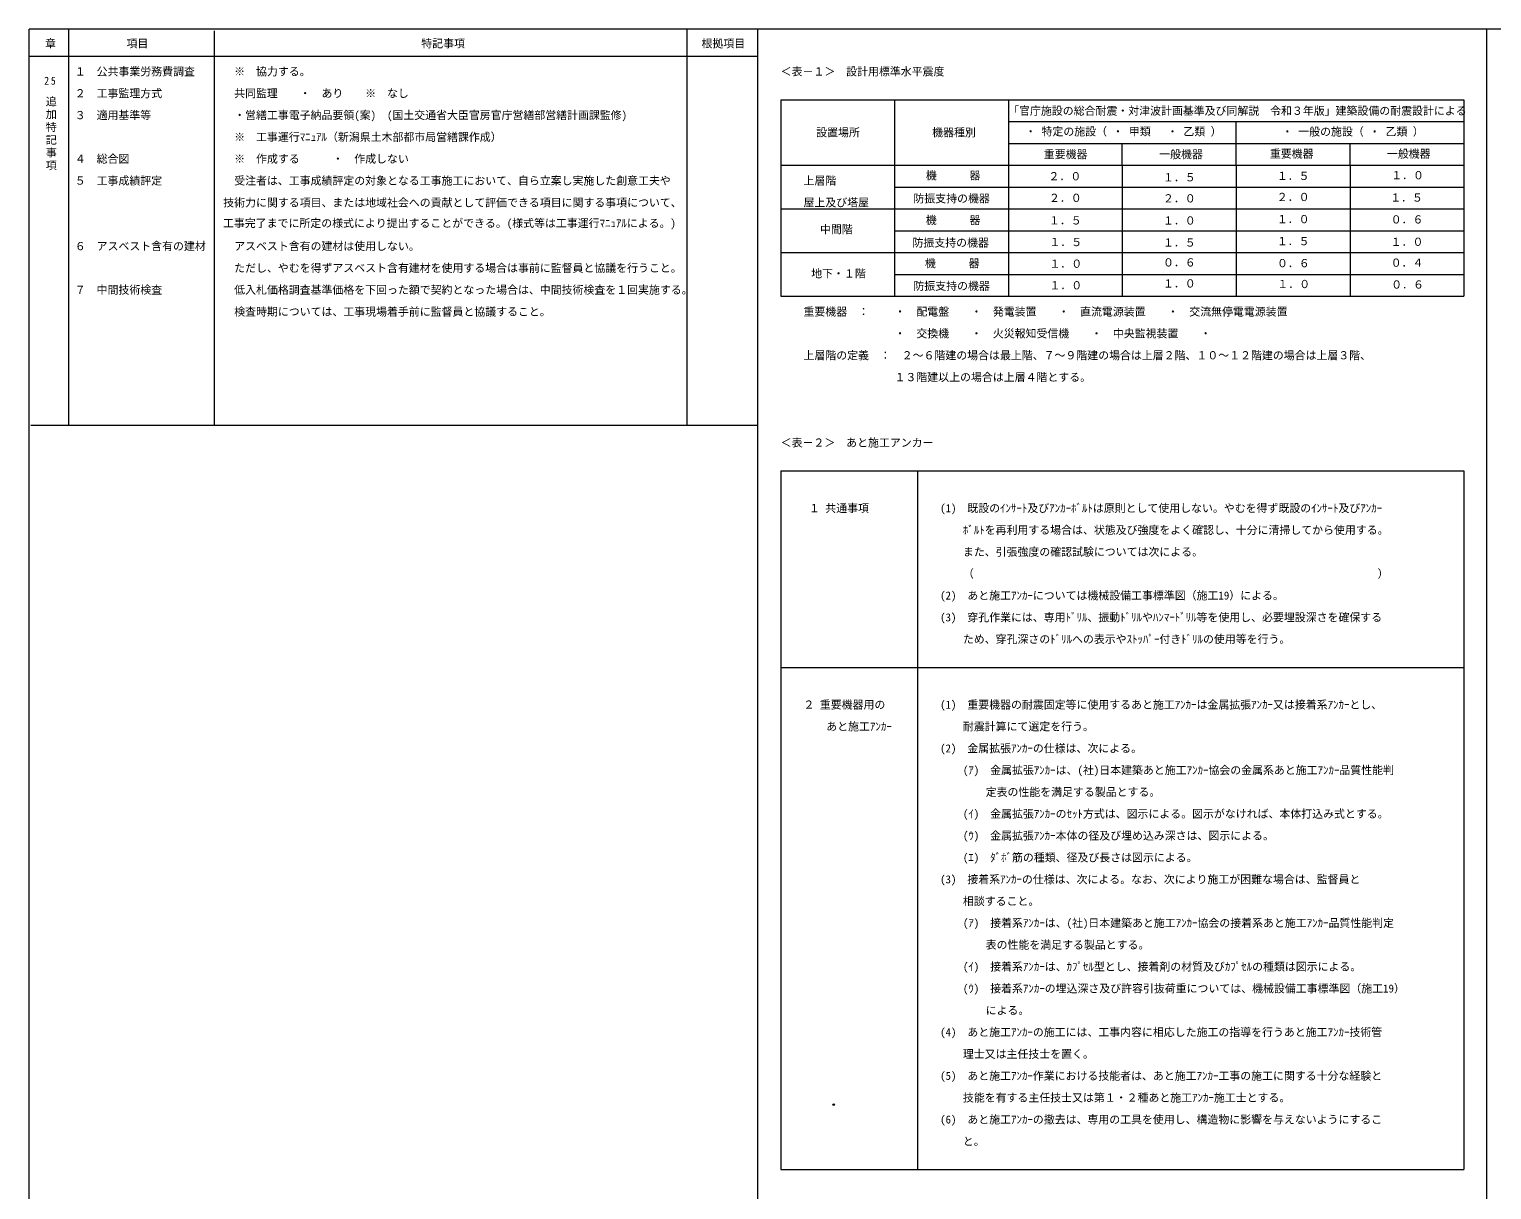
# Model space of a CAD drawing. Units: millimetres on the paper. Extents: x -399 to 402, y -274 to 280.
# Drawn here: x -398.6 to 3.3, y -39.4 to 279.6 of the extents above; entities that cross this region are included whole.
import ezdxf
from ezdxf.enums import TextEntityAlignment as Align

# ---------------------------------------------------------------- set-up
doc = ezdxf.new("R2010")
doc.units = ezdxf.units.MM
doc.header["$PDMODE"] = 32
doc.header["$PDSIZE"] = 0.5
for name, color, linetype, lineweight in [('F-0_文字', 4, 'Continuous', 9), ('F-1_枠', 5, 'Continuous', 9), ('F-4_項目枠', 7, 'Continuous', 9)]:
    doc.layers.add(name, color=color, linetype=linetype, lineweight=lineweight)
doc.styles.add('@ＭＳ ゴシック', font='')
doc.styles.add('ＭＳ ゴシック', font='')
doc.styles.get('@ＭＳ ゴシック').set_extended_font_data('@MS Gothic')
doc.styles.get('ＭＳ ゴシック').set_extended_font_data('MS Gothic')

msp = doc.modelspace()

# ---------------------------------------------------------------- linework, layer by layer
at = {"layer": 'F-0_文字'}
for p, q in [((-66.943, 242.186), (-66.943, 254.186)), ((-98.232, 242.186), (-98.232, 248.186)), ((-35.654, 242.186), (-35.654, 248.186))]:
    msp.add_line(p, q, dxfattribs=at)
at = {"layer": 'F-1_枠', "color": 2}
for p in [(402.393, 279.553), (-398.607, -274.447)]:
    msp.add_line(p, (-398.607, 279.553), dxfattribs=at)
at = {"layer": 'F-1_枠', "color": 7}
for p, q in [((-387.757, 170.639), (-387.757, 279.554)), ((-347.758, 279.153), (-347.758, 170.639)), ((-217.911, 279.55), (-217.911, 170.639)), ((-198.357, -249.997), (-198.357, 279.565)), ((1.893, 279.548), (1.893, -249.997)), ((-398.608, 272.186), (-198.357, 272.186)), ((-198.357, 170.639), (-398.207, 170.639))]:
    msp.add_line(p, q, dxfattribs=at)
at = {"layer": 'F-1_枠', "color": 4}
for p, q in [((-192.099, 260.186), (-4.365, 260.186)), ((-192.099, 260.186), (-192.099, 206.186)), ((-160.81, 260.186), (-160.81, 206.186)), ((-129.521, 260.186), (-129.521, 206.186)), ((-4.365, 260.186), (-4.365, 206.186)), ((-129.521, 254.186), (-4.365, 254.186)), ((-129.521, 248.186), (-4.153, 248.186)), ((-192.099, 242.186), (-4.365, 242.186)), ((-98.232, 242.186), (-98.232, 206.186)), ((-66.943, 242.186), (-66.943, 206.186)), ((-35.654, 242.186), (-35.654, 206.186)), ((-160.81, 236.186), (-4.365, 236.186)), ((-192.099, 230.186), (-4.153, 230.186)), ((-160.81, 224.186), (-4.365, 224.186)), ((-192.099, 218.186), (-4.365, 218.186)), ((-160.81, 212.186), (-4.365, 212.186)), ((-192.099, 206.186), (-4.365, 206.186)), ((-192.099, 158.186), (-4.365, 158.186)), ((-154.553, 158.186), (-154.553, -33.814)), ((-4.365, 158.186), (-4.365, -33.814)), ((-192.099, 104.186), (-4.365, 104.186))]:
    msp.add_line(p, q, dxfattribs=at)
msp.add_lwpolyline([(-192.099, 158.186), (-192.099, -33.814), (-4.365, -33.814)], dxfattribs=at)
at = {"layer": 'F-4_項目枠'}
msp.add_point((-177.544, -15.97), dxfattribs=at)

# ---------------------------------------------------------------- texts
at = {"layer": 'F-0_文字', "style": 'ＭＳ ゴシック'}
for s, p in [('章', (-394.261, 273.887)), ('項目', (-371.884, 273.887)), ('特記事項', (-290.875, 273.887)), ('根拠項目', (-213.868, 273.887)), ('１\u3000公共事業労務費調査', (-386.092, 266.186)), ('※\u3000協力する。', (-342.287, 266.186)), ('＜表－１＞\u3000設計用標準水平震度', (-192.099, 266.186)), ('２\u3000工事監理方式', (-386.092, 260.186)), ('共同監理\u3000\u3000・\u3000あり\u3000\u3000※\u3000なし', (-342.287, 260.186)), ('３\u3000適用基準等', (-386.092, 254.186)), ('・営繕工事電子納品要領(案)\u3000(国土交通省大臣官房官庁営繕部営繕計画課監修)', (-342.287, 254.186)), ('「官庁施設の総合耐震・対津波計画基準及び同解説\u3000令和３年版」建築設備の耐震設計による', (-129.593, 255.388)), ('※\u3000工事運行ﾏﾆｭｱﾙ（新潟県土木部都市局営繕課作成）', (-342.287, 248.186)), ('設置場所', (-182.355, 249.443)), ('機器種別', (-150.479, 249.443)), (' ・ 特定の施設（ ・ 甲類 \u3000・ 乙類 ）', (-126.415, 249.696)), (' ・ 一般の施設（ ・ 乙類 ）', (-55.865, 249.665)), ('４\u3000総合図', (-386.092, 242.186)), ('※\u3000作成する\u3000\u3000\u3000・\u3000作成しない', (-342.287, 242.186)), ('\u3000重要機器\u3000', (-122.81, 243.435)), ('一般機器', (-88.088, 243.435)), ('\u3000重要機器\u3000', (-60.672, 243.593)), ('一般機器', (-25.508, 243.593)), ('５\u3000工事成績評定', (-386.092, 236.186)), ('受注者は、工事成績評定の対象となる工事施工において、自ら立案し実施した創意工夫や', (-342.287, 236.186)), ('上層階', (-185.842, 236.186)), ('機\u3000\u3000\u3000器', (-152.219, 237.616)), ('２．０', (-118.509, 237.395)), ('１．５', (-87.055, 237.102)), ('１．５', (-55.773, 237.478)), ('１．０', (-24.343, 237.673)), ('技術力に関する項目、または地域社会への貢献として評価できる項目に関する事項について、', (-345.291, 230.16)), ('屋上及び塔屋', (-185.842, 230.186)), ('防振支持の機器', (-155.634, 231.292)), ('２．０', (-118.383, 231.45)), ('２．０', (-87.055, 231.313)), ('２．０', (-55.773, 231.689)), ('１．５', (-24.616, 231.528)), ('工事完了までに所定の様式により提出することができる。(様式等は工事運行ﾏﾆｭｱﾙによる。)', (-345.366, 224.501)), ('中間階', (-181.311, 222.817)), ('機\u3000\u3000\u3000器', (-152.219, 225.347)), ('１．５', (-118.383, 225.252)), ('１．０', (-87.055, 225.222)), ('１．０', (-55.773, 225.598)), ('０．６', (-24.479, 225.52)), ('６\u3000アスベスト含有の建材', (-386.092, 218.186)), ('アスベスト含有の建材は使用しない。', (-342.287, 218.186)), ('防振支持の機器', (-155.887, 219.149)), ('１．５', (-118.256, 219.307)), ('１．５', (-87.055, 219.17)), ('１．５', (-55.773, 219.546)), ('１．０', (-24.479, 219.376)), ('ただし、やむを得ずアスベスト含有建材を使用する場合は事前に監督員と協議を行うこと。', (-342.287, 212.186)), ('地下・１階', (-183.714, 210.674)), ('機\u3000\u3000\u3000器', (-152.472, 213.457)), ('１．０', (-118.256, 213.362)), ('０．６', (-87.055, 213.708)), ('０．６', (-55.728, 213.506)), ('０．４', (-24.479, 213.641)), ('７\u3000中間技術検査', (-386.092, 206.186)), ('低入札価格調査基準価格を下回った額で契約となった場合は、中間技術検査を１回実施する。', (-342.287, 206.186)), ('防振支持の機器', (-155.634, 207.259)), ('１．０', (-118.256, 207.417)), ('１．０', (-87.055, 207.921)), ('１．０', (-55.616, 207.772)), ('０．６', (-24.343, 207.633)), ('検査時期については、工事現場着手前に監督員と協議すること。', (-342.287, 200.186)), ('重要機器\u3000：', (-185.842, 200.186)), ('・\u3000配電盤\u3000\u3000・\u3000発電装置\u3000\u3000・\u3000直流電源装置\u3000\u3000・\u3000交流無停電電源装置', (-160.81, 200.186)), ('・\u3000交換機\u3000\u3000・\u3000火災報知受信機\u3000\u3000・\u3000中央監視装置\u3000\u3000・\u3000\u3000', (-160.81, 194.186)), ('上層階の定義\u3000：\u3000２～６階建の場合は最上階、７～９階建の場合は上層２階、１０～１２階建の場合は上層３階、', (-185.842, 188.186)), ('１３階建以上の場合は上層４階とする。', (-160.81, 182.186)), ('＜表－２＞\u3000あと施工アンカー', (-192.099, 164.186)), (' １ 共通事項', (-185.842, 146.186)), ('(1)  既設のｲﾝｻｰﾄ及びｱﾝｶｰﾎﾞﾙﾄは原則として使用しない。やむを得ず既設のｲﾝｻｰﾄ及びｱﾝｶｰ', (-148.295, 146.186)), ('ﾎﾞﾙﾄを再利用する場合は、状態及び強度をよく確認し、十分に清掃してから使用する。', (-142.037, 140.186)), ('また、引張強度の確認試験については次による。', (-142.037, 134.186)), ('（\u3000\u3000\u3000\u3000\u3000\u3000\u3000\u3000\u3000\u3000\u3000\u3000\u3000\u3000\u3000\u3000\u3000\u3000\u3000\u3000\u3000\u3000\u3000\u3000\u3000\u3000\u3000\u3000\u3000\u3000\u3000\u3000\u3000\u3000\u3000\u3000\u3000）', (-142.037, 128.186)), ('(2)\u3000あと施工ｱﾝｶｰについては機械設備工事標準図（施工19）による。', (-148.295, 122.186)), ('(3)\u3000穿孔作業には、専用ﾄﾞﾘﾙ、振動ﾄﾞﾘﾙやﾊﾝﾏｰﾄﾞﾘﾙ等を使用し、必要埋設深さを確保する', (-148.295, 116.186)), ('ため、穿孔深さのﾄﾞﾘﾙへの表示やｽﾄｯﾊﾟｰ付きﾄﾞﾘﾙの使用等を行う。', (-142.037, 110.186)), ('２ 重要機器用の', (-185.842, 92.186)), ('(1)\u3000重要機器の耐震固定等に使用するあと施工ｱﾝｶｰは金属拡張ｱﾝｶｰ又は接着系ｱﾝｶｰとし、', (-148.295, 92.186)), ('あと施工ｱﾝｶｰ', (-179.584, 86.186)), ('耐震計算にて選定を行う。', (-142.037, 86.186)), ('(2)\u3000金属拡張ｱﾝｶｰの仕様は、次による。', (-148.295, 80.186)), ('(ｱ)\u3000金属拡張ｱﾝｶｰは、(社)日本建築あと施工ｱﾝｶｰ協会の金属系あと施工ｱﾝｶｰ品質性能判', (-142.037, 74.186)), ('定表の性能を満足する製品とする。', (-135.779, 68.186)), ('(ｲ)\u3000金属拡張ｱﾝｶｰのｾｯﾄ方式は、図示による。図示がなければ、本体打込み式とする。', (-142.037, 62.186)), ('(ｳ)  金属拡張ｱﾝｶｰ本体の径及び埋め込み深さは、図示による。', (-142.037, 56.186)), ('(ｴ)\u3000ﾀﾞﾎﾞ筋の種類、径及び長さは図示による。', (-142.037, 50.186)), ('(3)\u3000接着系ｱﾝｶｰの仕様は、次による。なお、次により施工が困難な場合は、監督員と', (-148.295, 44.186)), ('相談すること。', (-142.037, 38.186)), ('(ｱ)\u3000接着系ｱﾝｶｰは、(社)日本建築あと施工ｱﾝｶｰ協会の接着系あと施工ｱﾝｶｰ品質性能判定', (-142.037, 32.186)), ('表の性能を満足する製品とする。', (-135.779, 26.186)), ('(ｲ)\u3000接着系ｱﾝｶｰは、ｶﾌﾟｾﾙ型とし、接着剤の材質及びｶﾌﾟｾﾙの種類は図示による。', (-142.037, 20.186)), ('(ｳ)\u3000接着系ｱﾝｶｰの埋込深さ及び許容引抜荷重については、機械設備工事標準図（施工19）', (-142.037, 14.186)), ('による。', (-135.779, 8.186)), ('(4)\u3000あと施工ｱﾝｶｰの施工には、工事内容に相応した施工の指導を行うあと施工ｱﾝｶｰ技術管', (-148.295, 2.186)), ('理士又は主任技士を置く。', (-142.037, -3.814)), ('(5)\u3000あと施工ｱﾝｶｰ作業における技能者は、あと施工ｱﾝｶｰ工事の施工に関する十分な経験と', (-148.295, -9.814)), ('技能を有する主任技士又は第１・２種あと施工ｱﾝｶｰ施工士とする。', (-142.037, -15.814)), ('(6)\u3000あと施工ｱﾝｶｰの撤去は、専用の工具を使用し、構造物に影響を与えないようにするこ', (-148.295, -21.814)), ('と。', (-142.037, -27.814))]:
    msp.add_text(s, height=2.199, dxfattribs=at).set_placement(p, align=Align.BOTTOM_LEFT)
at = {"layer": 'F-0_文字', "color": 7, "insert": (-394.506, 264.29), "char_height": 2.199, "attachment_point": 7, "style": 'ＭＳ ゴシック'}
msp.add_mtext('\\T1.36;\\W0.9;25', dxfattribs=at)
at = {"layer": 'F-0_文字', "color": 7, "insert": (-394, 261.254), "char_height": 2.199, "attachment_point": 7, "rotation": 270, "style": '@ＭＳ ゴシック'}
msp.add_mtext('\\T1.17;追加特記事項', dxfattribs=at)

doc.saveas('drawing.dxf')
